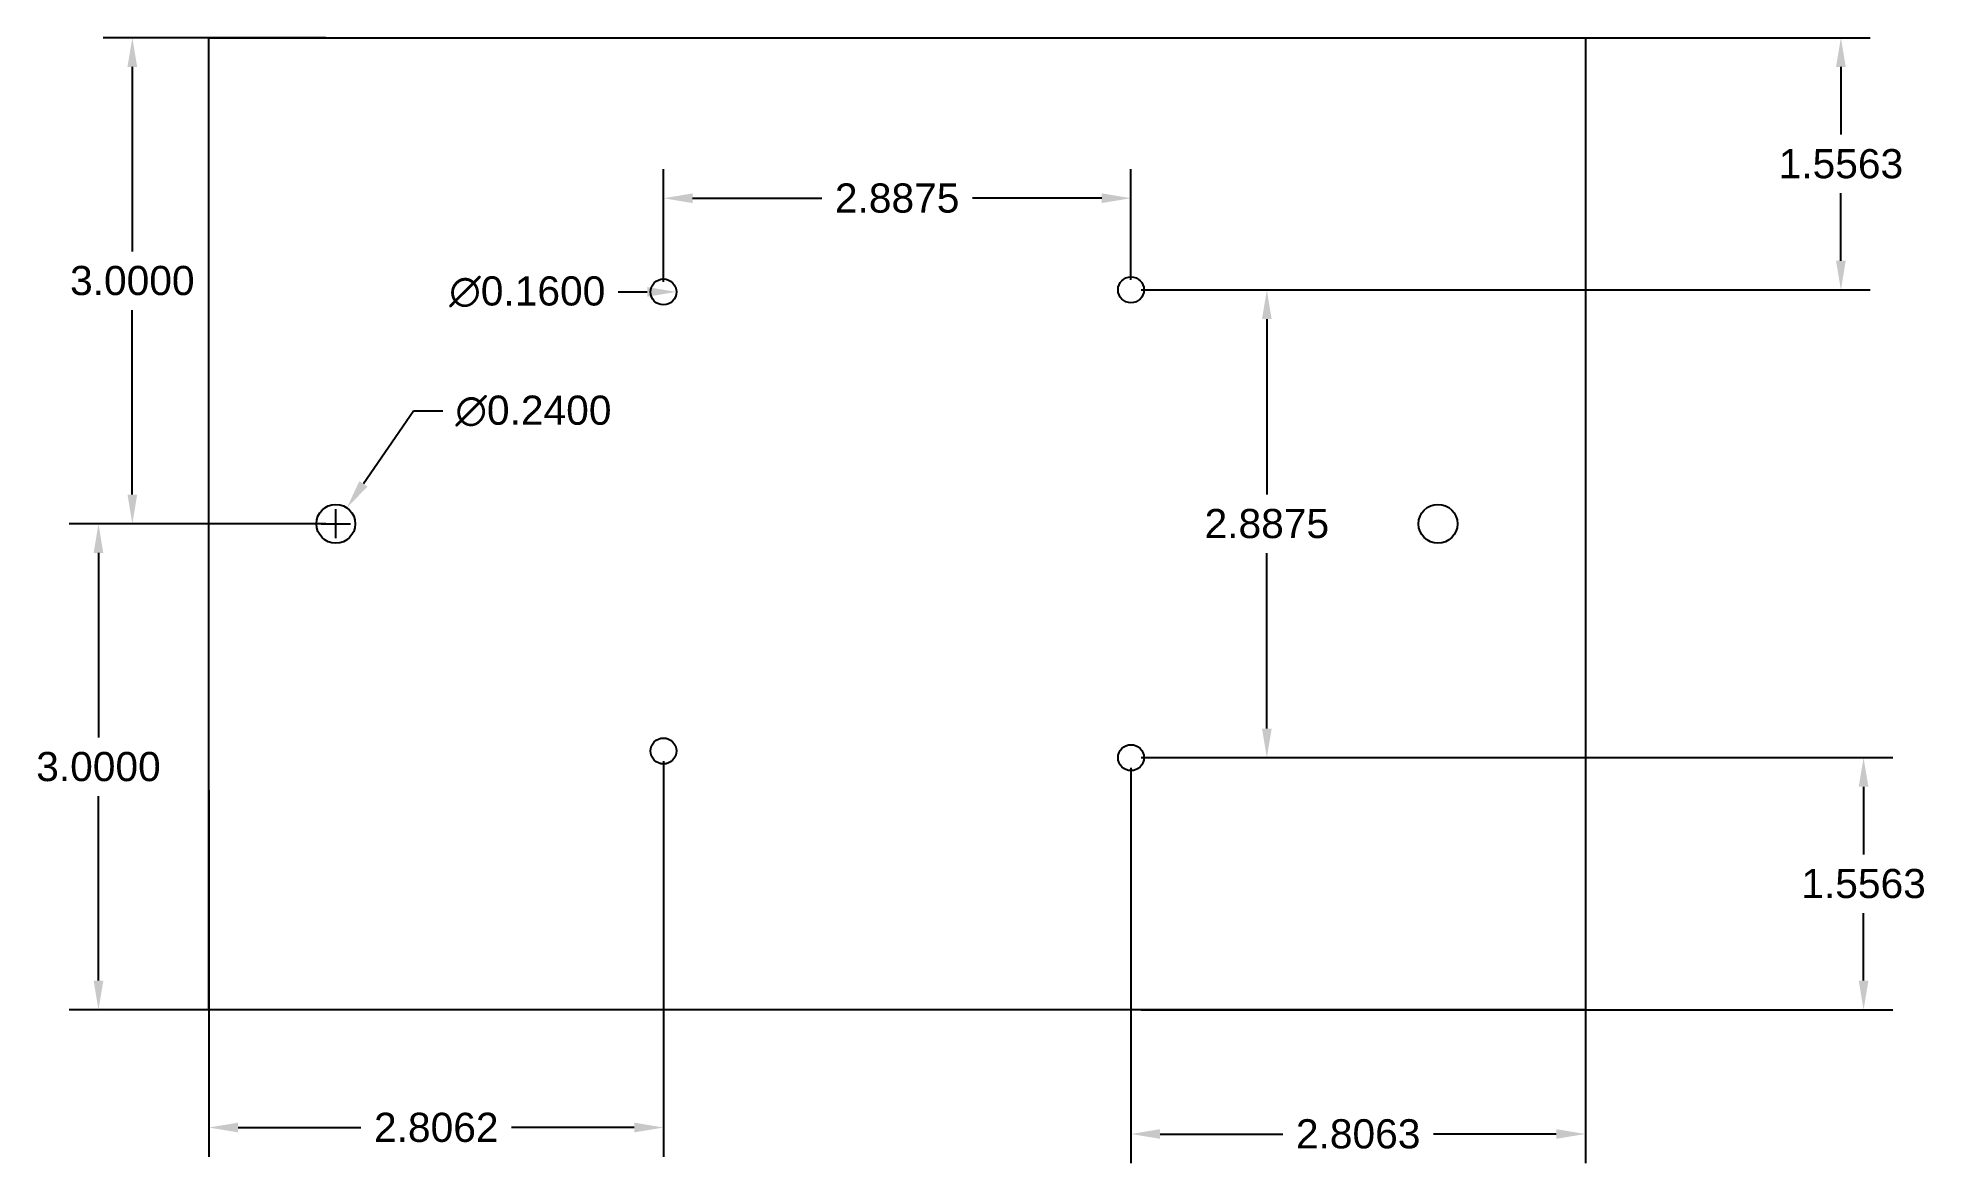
# Model space of a CAD drawing. Header units: inches. Extents: x 0.5 to 12.2, y 21.9 to 28.8.
import ezdxf

# ---------------------------------------------------------------- set-up
doc = ezdxf.new("R2010")
doc.units = ezdxf.units.IN
doc.header["$MEASUREMENT"] = 0
doc.layers.get('0').update_dxf_attribs({"color": 1})
doc.layers.add('dimensions', color=4, linetype='Continuous')
doc.styles.get("Standard").update_dxf_attribs({"font": 'Arial Regular.ttf'})
doc.dimstyles.get("Standard").update_dxf_attribs({"dimtxt": 0.18, "dimasz": 0.18, "dimexe": 0.18, "dimexo": 0.0625, "dimgap": 0.09, "dimtad": 0, "dimtih": 1, "dimtoh": 1, "dimdec": 4, "dimzin": 0, "dimdsep": 46, "dimtxsty": 'Standard', "dimcen": 0.09, "dimadec": 0, "dimazin": 0, "dimtfac": 1, "dimtdec": 4, "dimtofl": 0, "dimtmove": 0, "dimatfit": 3, "dimfxl": 1, "dimtolj": 1, "dimtzin": 0, "dimarcsym": 0})

# ---------------------------------------------------------------- blocks, each defined once
blk = doc.blocks.new('*D54')
at = {"layer": 'Defpoints', "color": 0, "transparency": 16777216}
for p in [(7.298, 27.811), (4.411, 27.233), (7.298, 27.245)]:
    blk.add_point(p, dxfattribs=at)
at = {"layer": 'dimensions', "color": 0, "lineweight": -2, "transparency": 16777216}
for p, q in [((4.411, 27.295), (4.411, 27.991)), ((7.298, 27.308), (7.298, 27.991)), ((4.591, 27.811), (5.389, 27.811)), ((7.118, 27.811), (6.32, 27.811))]:
    blk.add_line(p, q, dxfattribs=at)
at = {"layer": 'dimensions', "color": 0, "transparency": 16777216}
for points in [[(4.591, 27.841), (4.591, 27.781), (4.411, 27.811)], [(7.118, 27.841), (7.118, 27.781), (7.298, 27.811)]]:
    blk.add_solid(points, dxfattribs=at)
at = {"layer": 'dimensions', "color": 0, "transparency": 16777216, "insert": (5.854, 27.811), "char_height": 0.18, "attachment_point": 5}
blk.add_mtext('\\A1;2.8875', dxfattribs=at)
blk = doc.blocks.new('*D58')
at = {"layer": 'Defpoints', "color": 0, "transparency": 16777216}
for p in [(7.298, 27.245), (7.298, 24.358), (8.137, 24.358)]:
    blk.add_point(p, dxfattribs=at)
at = {"layer": 'dimensions', "color": 0, "lineweight": -2, "transparency": 16777216}
for p, q in [((7.361, 27.245), (8.317, 27.245)), ((8.137, 27.065), (8.137, 25.983)), ((8.137, 24.538), (8.137, 25.62)), ((7.361, 24.358), (8.317, 24.358))]:
    blk.add_line(p, q, dxfattribs=at)
at = {"layer": 'dimensions', "color": 0, "transparency": 16777216}
for points in [[(8.107, 27.065), (8.167, 27.065), (8.137, 27.245)], [(8.107, 24.538), (8.167, 24.538), (8.137, 24.358)]]:
    blk.add_solid(points, dxfattribs=at)
at = {"layer": 'dimensions', "color": 0, "transparency": 16777216, "insert": (8.137, 25.802), "char_height": 0.18, "attachment_point": 5}
blk.add_mtext('\\A1;2.8875', dxfattribs=at)
blk = doc.blocks.new('*D66')
at = {"layer": 'Defpoints', "color": 0, "transparency": 16777216}
for p in [(4.411, 24.399), (1.604, 24.22), (1.604, 22.075)]:
    blk.add_point(p, dxfattribs=at)
at = {"layer": 'dimensions', "color": 0, "lineweight": -2, "transparency": 16777216}
for p, q in [((4.411, 24.337), (4.411, 21.895)), ((1.604, 24.157), (1.604, 21.895)), ((1.784, 22.075), (2.543, 22.075)), ((4.231, 22.075), (3.472, 22.075))]:
    blk.add_line(p, q, dxfattribs=at)
at = {"layer": 'dimensions', "color": 0, "transparency": 16777216}
for points in [[(1.784, 22.105), (1.784, 22.045), (1.604, 22.075)], [(4.231, 22.105), (4.231, 22.045), (4.411, 22.075)]]:
    blk.add_solid(points, dxfattribs=at)
at = {"layer": 'dimensions', "color": 0, "transparency": 16777216, "insert": (3.008, 22.075), "char_height": 0.18, "attachment_point": 5}
blk.add_mtext('\\A1;2.8062', dxfattribs=at)
blk = doc.blocks.new('*D67')
at = {"layer": 'Defpoints', "color": 0, "transparency": 16777216}
for p in [(7.298, 24.358), (10.104, 24.178), (10.104, 22.035)]:
    blk.add_point(p, dxfattribs=at)
at = {"layer": 'dimensions', "color": 0, "lineweight": -2, "transparency": 16777216}
for p, q in [((7.298, 24.295), (7.298, 21.855)), ((10.104, 24.116), (10.104, 21.855)), ((7.478, 22.035), (8.236, 22.035)), ((9.924, 22.035), (9.167, 22.035))]:
    blk.add_line(p, q, dxfattribs=at)
at = {"layer": 'dimensions', "color": 0, "transparency": 16777216}
for points in [[(7.478, 22.065), (7.478, 22.005), (7.298, 22.035)], [(9.924, 22.065), (9.924, 22.005), (10.104, 22.035)]]:
    blk.add_solid(points, dxfattribs=at)
at = {"layer": 'dimensions', "color": 0, "transparency": 16777216, "insert": (8.701, 22.035), "char_height": 0.18, "attachment_point": 5}
blk.add_mtext('\\A1;2.8063', dxfattribs=at)
blk = doc.blocks.new('*D68')
at = {"layer": 'Defpoints', "color": 0, "transparency": 16777216}
for p in [(7.298, 28.802), (11.682, 28.802), (7.298, 27.245)]:
    blk.add_point(p, dxfattribs=at)
at = {"layer": 'dimensions', "color": 0, "lineweight": -2, "transparency": 16777216}
for p, q in [((7.361, 28.802), (11.862, 28.802)), ((11.682, 28.622), (11.682, 28.205)), ((11.682, 27.425), (11.682, 27.842)), ((7.361, 27.245), (11.862, 27.245))]:
    blk.add_line(p, q, dxfattribs=at)
at = {"layer": 'dimensions', "color": 0, "transparency": 16777216}
for points in [[(11.652, 28.622), (11.712, 28.622), (11.682, 28.802)], [(11.652, 27.425), (11.712, 27.425), (11.682, 27.245)]]:
    blk.add_solid(points, dxfattribs=at)
at = {"layer": 'dimensions', "color": 0, "transparency": 16777216, "insert": (11.682, 28.023), "char_height": 0.18, "attachment_point": 5}
blk.add_mtext('\\A1;1.5563', dxfattribs=at)
blk = doc.blocks.new('*D69')
at = {"layer": 'Defpoints', "color": 0, "transparency": 16777216}
for p in [(7.298, 24.358), (7.298, 22.802), (11.822, 22.802)]:
    blk.add_point(p, dxfattribs=at)
at = {"layer": 'dimensions', "color": 0, "lineweight": -2, "transparency": 16777216}
for p, q in [((7.361, 24.358), (12.002, 24.358)), ((11.822, 24.178), (11.822, 23.761)), ((11.822, 22.982), (11.822, 23.398)), ((7.361, 22.802), (12.002, 22.802))]:
    blk.add_line(p, q, dxfattribs=at)
at = {"layer": 'dimensions', "color": 0, "transparency": 16777216}
for points in [[(11.792, 24.178), (11.852, 24.178), (11.822, 24.358)], [(11.792, 22.982), (11.852, 22.982), (11.822, 22.802)]]:
    blk.add_solid(points, dxfattribs=at)
at = {"layer": 'dimensions', "color": 0, "transparency": 16777216, "insert": (11.822, 23.58), "char_height": 0.18, "attachment_point": 5}
blk.add_mtext('\\A1;1.5563', dxfattribs=at)
blk = doc.blocks.new('*D71')
at = {"layer": 'Defpoints', "color": 0, "transparency": 16777216}
for p in [(4.331, 27.233), (4.491, 27.233)]:
    blk.add_point(p, dxfattribs=at)
at = {"layer": 'dimensions', "color": 0, "lineweight": -2, "transparency": 16777216}
blk.add_line((4.131, 27.233), (4.311, 27.233), dxfattribs=at)
at = {"layer": 'dimensions', "color": 0, "transparency": 16777216}
blk.add_solid([(4.311, 27.263), (4.311, 27.203), (4.491, 27.233)], dxfattribs=at)
at = {"layer": 'dimensions', "color": 0, "transparency": 16777216, "insert": (3.57, 27.233), "char_height": 0.18, "attachment_point": 5}
blk.add_mtext('\\A1;∅0.1600', dxfattribs=at)
blk = doc.blocks.new('*D72')
at = {"layer": 'Defpoints', "color": 0, "transparency": 16777216}
for p in [(2.456, 25.9), (2.319, 25.703)]:
    blk.add_point(p, dxfattribs=at)
at = {"layer": 'dimensions', "color": 0, "lineweight": -2, "transparency": 16777216}
for p, q in [((2.868, 26.497), (2.558, 26.048)), ((3.048, 26.497), (2.868, 26.497)), ((2.388, 25.712), (2.388, 25.892)), ((2.298, 25.802), (2.478, 25.802))]:
    blk.add_line(p, q, dxfattribs=at)
at = {"layer": 'dimensions', "color": 0, "transparency": 16777216}
blk.add_solid([(2.533, 26.065), (2.583, 26.031), (2.456, 25.9)], dxfattribs=at)
at = {"layer": 'dimensions', "color": 0, "transparency": 16777216, "insert": (3.608, 26.497), "char_height": 0.18, "attachment_point": 5}
blk.add_mtext('\\A1;∅0.2400', dxfattribs=at)
blk = doc.blocks.new('*D77')
at = {"layer": 'Defpoints', "color": 0, "transparency": 16777216}
for p in [(2.388, 25.802), (0.922, 22.802), (2.388, 22.802)]:
    blk.add_point(p, dxfattribs=at)
at = {"layer": 'dimensions', "color": 0, "lineweight": -2, "transparency": 16777216}
for p, q in [((2.325, 25.802), (0.742, 25.802)), ((0.922, 25.622), (0.922, 24.483)), ((0.922, 22.982), (0.922, 24.12)), ((2.325, 22.802), (0.742, 22.802))]:
    blk.add_line(p, q, dxfattribs=at)
at = {"layer": 'dimensions', "color": 0, "transparency": 16777216}
for points in [[(0.892, 25.622), (0.952, 25.622), (0.922, 25.802)], [(0.892, 22.982), (0.952, 22.982), (0.922, 22.802)]]:
    blk.add_solid(points, dxfattribs=at)
at = {"layer": 'dimensions', "color": 0, "transparency": 16777216, "insert": (0.922, 24.302), "char_height": 0.18, "attachment_point": 5}
blk.add_mtext('\\A1;3.0000', dxfattribs=at)
blk = doc.blocks.new('*D78')
at = {"layer": 'Defpoints', "color": 0, "transparency": 16777216}
for p in [(1.131, 28.802), (2.388, 28.802), (2.388, 25.802)]:
    blk.add_point(p, dxfattribs=at)
at = {"layer": 'dimensions', "color": 0, "lineweight": -2, "transparency": 16777216}
for p, q in [((2.325, 28.802), (0.951, 28.802)), ((1.131, 28.622), (1.131, 27.483)), ((1.131, 25.982), (1.131, 27.12)), ((2.325, 25.802), (0.951, 25.802))]:
    blk.add_line(p, q, dxfattribs=at)
at = {"layer": 'dimensions', "color": 0, "transparency": 16777216}
for points in [[(1.101, 28.622), (1.161, 28.622), (1.131, 28.802)], [(1.101, 25.982), (1.161, 25.982), (1.131, 25.802)]]:
    blk.add_solid(points, dxfattribs=at)
at = {"layer": 'dimensions', "color": 0, "transparency": 16777216, "insert": (1.131, 27.302), "char_height": 0.18, "attachment_point": 5}
blk.add_mtext('\\A1;3.0000', dxfattribs=at)

msp = doc.modelspace()

# ---------------------------------------------------------------- linework, layer by layer
msp.add_lwpolyline([(1.60445, 28.80159), (10.10445, 28.80159), (10.10445, 22.80159), (1.60445, 22.80159)], close=True)
for centre, radius in [((4.41064, 27.23253), 0.08), ((7.2981, 27.24532), 0.08), ((2.38759, 25.80157), 0.12), ((9.19374, 25.80163), 0.12), ((4.41068, 24.39918), 0.08), ((7.29818, 24.35784), 0.08)]:
    msp.add_circle(centre, radius)

# ---------------------------------------------------------------- dimensions: what is measured, and where the dimension line sits
at = {"layer": 'dimensions'}
for base, p1, p2, picture, middle in [((1.13068, 28.80159), (2.38759, 25.80157), (2.38759, 28.80159), '*D78', (1.13068, 27.30158)), ((11.68174, 28.80159), (7.2981, 27.24532), (7.2981, 28.80159), '*D68', (11.68174, 28.02345)), ((8.13655, 24.35784), (7.2981, 27.24532), (7.29818, 24.35784), '*D58', (8.13655, 25.80158)), ((0.92182, 22.80159), (2.38759, 25.80157), (2.38759, 22.80159), '*D77', (0.92182, 24.30158)), ((11.821955, 22.801585), (7.298182, 24.357839), (7.298182, 22.801585), '*D69', (11.821955, 23.579712))]:
    dim = msp.add_linear_dim(base=base, p1=p1, p2=p2, angle=90, dimstyle='Standard', dxfattribs=at)
    dim.commit()
    dim.dimension.update_dxf_attribs({"geometry": picture, "text_midpoint": middle})
for base, p1, p2, picture, middle in [((7.2981, 27.81131), (4.41064, 27.23253), (7.2981, 27.24532), '*D54', (5.85437, 27.81131)), ((1.60445, 22.07461), (4.41068, 24.39918), (1.60445, 24.21953), '*D66', (3.00756, 22.07461)), ((10.10445, 22.03457), (7.29818, 24.35784), (10.10445, 24.17819), '*D67', (8.70131, 22.03457))]:
    dim = msp.add_linear_dim(base=base, p1=p1, p2=p2, dimstyle='Standard', dxfattribs=at)
    dim.commit()
    dim.dimension.update_dxf_attribs({"geometry": picture, "text_midpoint": middle})
for p1, p2, picture, middle in [((4.33064, 27.23253), (4.49064, 27.23253), '*D71', (3.57038, 27.23253)), ((2.31937, 25.70284), (2.45581, 25.90029), '*D72', (3.60829, 26.49683))]:
    dim = msp.add_diameter_dim_2p(p1=p1, p2=p2, dimstyle='Standard', dxfattribs=at)
    dim.commit()
    dim.dimension.update_dxf_attribs({"geometry": picture, "text_midpoint": middle, "dimtype": 163})

doc.saveas('drawing.dxf')
